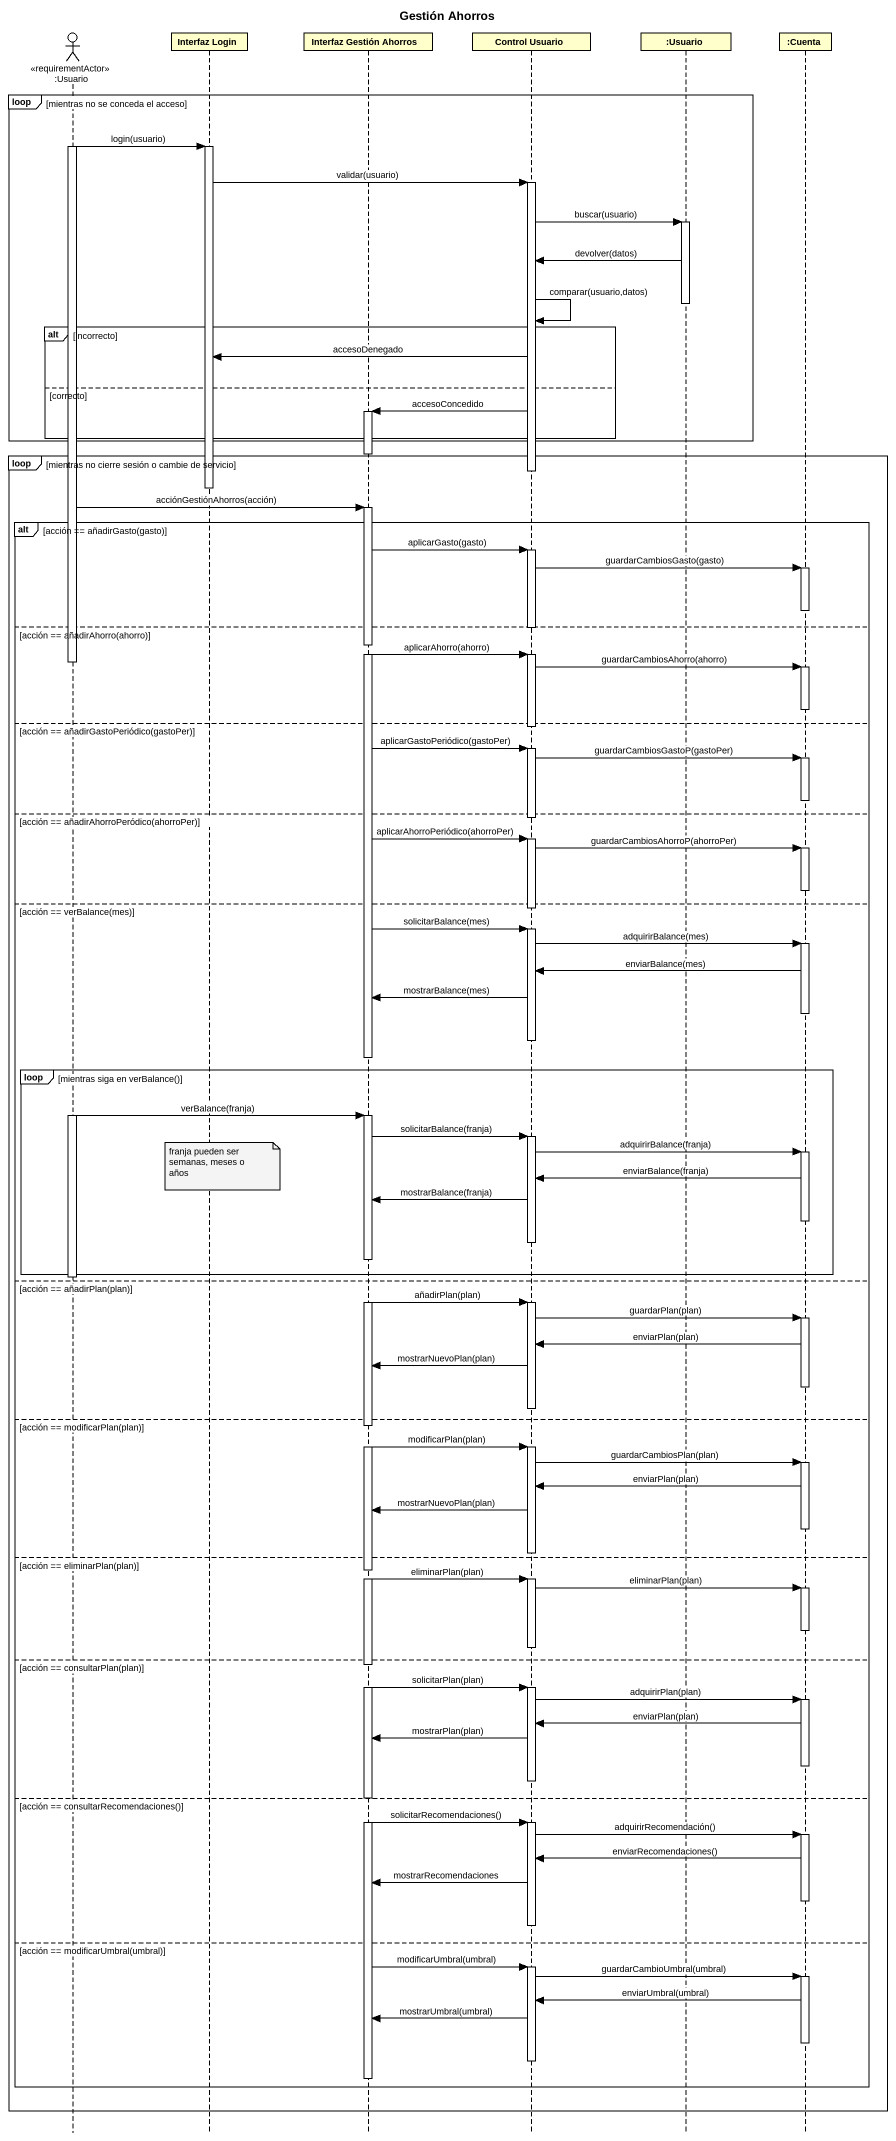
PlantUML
@startuml
title Gestión Ahorros
hide footbox
actor ":Usuario" as Usuario <<requirementActor>>
participant "Interfaz Login" as Interfaz_Login
participant "Interfaz Gestión Ahorros" as Interfaz_Gestión_Ahorros
participant "Control Usuario" as Control_Usuario
participant ":Usuario" as Usuario_2
participant ":Cuenta" as Cuenta

loop mientras no se conceda el acceso
  activate Usuario
  Usuario -> Interfaz_Login : login(usuario)
  activate Interfaz_Login
  Interfaz_Login -> Control_Usuario : validar(usuario)
  activate Control_Usuario
  Control_Usuario -> Usuario_2 : buscar(usuario)
  activate Usuario_2
  Usuario_2 -> Control_Usuario : devolver(datos)
  deactivate Usuario_2
  Control_Usuario -> Control_Usuario : comparar(usuario,datos)
  alt incorrecto
    Control_Usuario -> Interfaz_Login : accesoDenegado
  else correcto
    Control_Usuario -> Interfaz_Gestión_Ahorros : accesoConcedido
    activate Interfaz_Gestión_Ahorros
  end
end
deactivate Interfaz_Gestión_Ahorros
loop mientras no cierre sesión o cambie de servicio
  deactivate Control_Usuario
  deactivate Interfaz_Login
  Usuario -> Interfaz_Gestión_Ahorros : acciónGestiónAhorros(acción)
  activate Interfaz_Gestión_Ahorros
  alt acción == añadirGasto(gasto)
    Interfaz_Gestión_Ahorros -> Control_Usuario : aplicarGasto(gasto)
    activate Control_Usuario
    Control_Usuario -> Cuenta : guardarCambiosGasto(gasto)
    activate Cuenta
    deactivate Cuenta
  else acción == añadirAhorro(ahorro)
    deactivate Control_Usuario
    Interfaz_Gestión_Ahorros -> Control_Usuario : aplicarAhorro(ahorro)
    activate Control_Usuario
    deactivate Usuario
    Control_Usuario -> Cuenta : guardarCambiosAhorro(ahorro)
    activate Cuenta
    deactivate Cuenta
  else acción == añadirGastoPeriódico(gastoPer)
    deactivate Control_Usuario
    Interfaz_Gestión_Ahorros -> Control_Usuario : aplicarGastoPeriódico(gastoPer)
    activate Control_Usuario
    Control_Usuario -> Cuenta : guardarCambiosGastoP(gastoPer)
    activate Cuenta
    deactivate Cuenta
  else acción == añadirAhorroPeródico(ahorroPer)
    deactivate Control_Usuario
    Interfaz_Gestión_Ahorros -> Control_Usuario : aplicarAhorroPeriódico(ahorroPer)
    activate Control_Usuario
    Control_Usuario -> Cuenta : guardarCambiosAhorroP(ahorroPer)
    activate Cuenta
    deactivate Cuenta
  else acción == verBalance(mes)
    deactivate Control_Usuario
    Interfaz_Gestión_Ahorros -> Control_Usuario : solicitarBalance(mes)
    activate Control_Usuario
    Control_Usuario -> Cuenta : adquirirBalance(mes)
    activate Cuenta
    Cuenta -> Control_Usuario : enviarBalance(mes)
    Control_Usuario -> Interfaz_Gestión_Ahorros : mostrarBalance(mes)
    deactivate Cuenta
    deactivate Control_Usuario
    deactivate Interfaz_Gestión_Ahorros
    loop mientras siga en verBalance()
      activate Usuario
      Usuario -> Interfaz_Gestión_Ahorros : verBalance(franja)
      activate Interfaz_Gestión_Ahorros
      Interfaz_Gestión_Ahorros -> Control_Usuario : solicitarBalance(franja)
      activate Control_Usuario
      Control_Usuario -> Cuenta : adquirirBalance(franja)
      activate Cuenta
      note over Interfaz_Login : franja pueden ser semanas, meses o años
      Cuenta -> Control_Usuario : enviarBalance(franja)
      Control_Usuario -> Interfaz_Gestión_Ahorros : mostrarBalance(franja)
      deactivate Cuenta
      deactivate Control_Usuario
    end
    deactivate Usuario
  else acción == añadirPlan(plan)
    Interfaz_Gestión_Ahorros -> Control_Usuario : añadirPlan(plan)
    activate Control_Usuario
    Control_Usuario -> Cuenta : guardarPlan(plan)
    activate Cuenta
    Cuenta -> Control_Usuario : enviarPlan(plan)
    Control_Usuario -> Interfaz_Gestión_Ahorros : mostrarNuevoPlan(plan)
    deactivate Cuenta
    deactivate Control_Usuario
  else acción == modificarPlan(plan)
    Interfaz_Gestión_Ahorros -> Control_Usuario : modificarPlan(plan)
    activate Control_Usuario
    Control_Usuario -> Cuenta : guardarCambiosPlan(plan)
    activate Cuenta
    Cuenta -> Control_Usuario : enviarPlan(plan)
    Control_Usuario -> Interfaz_Gestión_Ahorros : mostrarNuevoPlan(plan)
    deactivate Cuenta
    deactivate Control_Usuario
  else acción == eliminarPlan(plan)
    Interfaz_Gestión_Ahorros -> Control_Usuario : eliminarPlan(plan)
    activate Control_Usuario
    Control_Usuario -> Cuenta : eliminarPlan(plan)
    activate Cuenta
    deactivate Cuenta
    deactivate Control_Usuario
  else acción == consultarPlan(plan)
    Interfaz_Gestión_Ahorros -> Control_Usuario : solicitarPlan(plan)
    activate Control_Usuario
    Control_Usuario -> Cuenta : adquirirPlan(plan)
    activate Cuenta
    Cuenta -> Control_Usuario : enviarPlan(plan)
    Control_Usuario -> Interfaz_Gestión_Ahorros : mostrarPlan(plan)
    deactivate Cuenta
    deactivate Control_Usuario
  else acción == consultarRecomendaciones()
    Interfaz_Gestión_Ahorros -> Control_Usuario : solicitarRecomendaciones()
    activate Control_Usuario
    Control_Usuario -> Cuenta : adquirirRecomendación()
    activate Cuenta
    Cuenta -> Control_Usuario : enviarRecomendaciones()
    Control_Usuario -> Interfaz_Gestión_Ahorros : mostrarRecomendaciones
    deactivate Cuenta
    deactivate Control_Usuario
  else acción == modificarUmbral(umbral)
    Interfaz_Gestión_Ahorros -> Control_Usuario : modificarUmbral(umbral)
    activate Control_Usuario
    Control_Usuario -> Cuenta : guardarCambioUmbral(umbral)
    activate Cuenta
    Cuenta -> Control_Usuario : enviarUmbral(umbral)
    Control_Usuario -> Interfaz_Gestión_Ahorros : mostrarUmbral(umbral)
    deactivate Cuenta
    deactivate Control_Usuario
    deactivate Interfaz_Gestión_Ahorros
  end
end
@enduml
